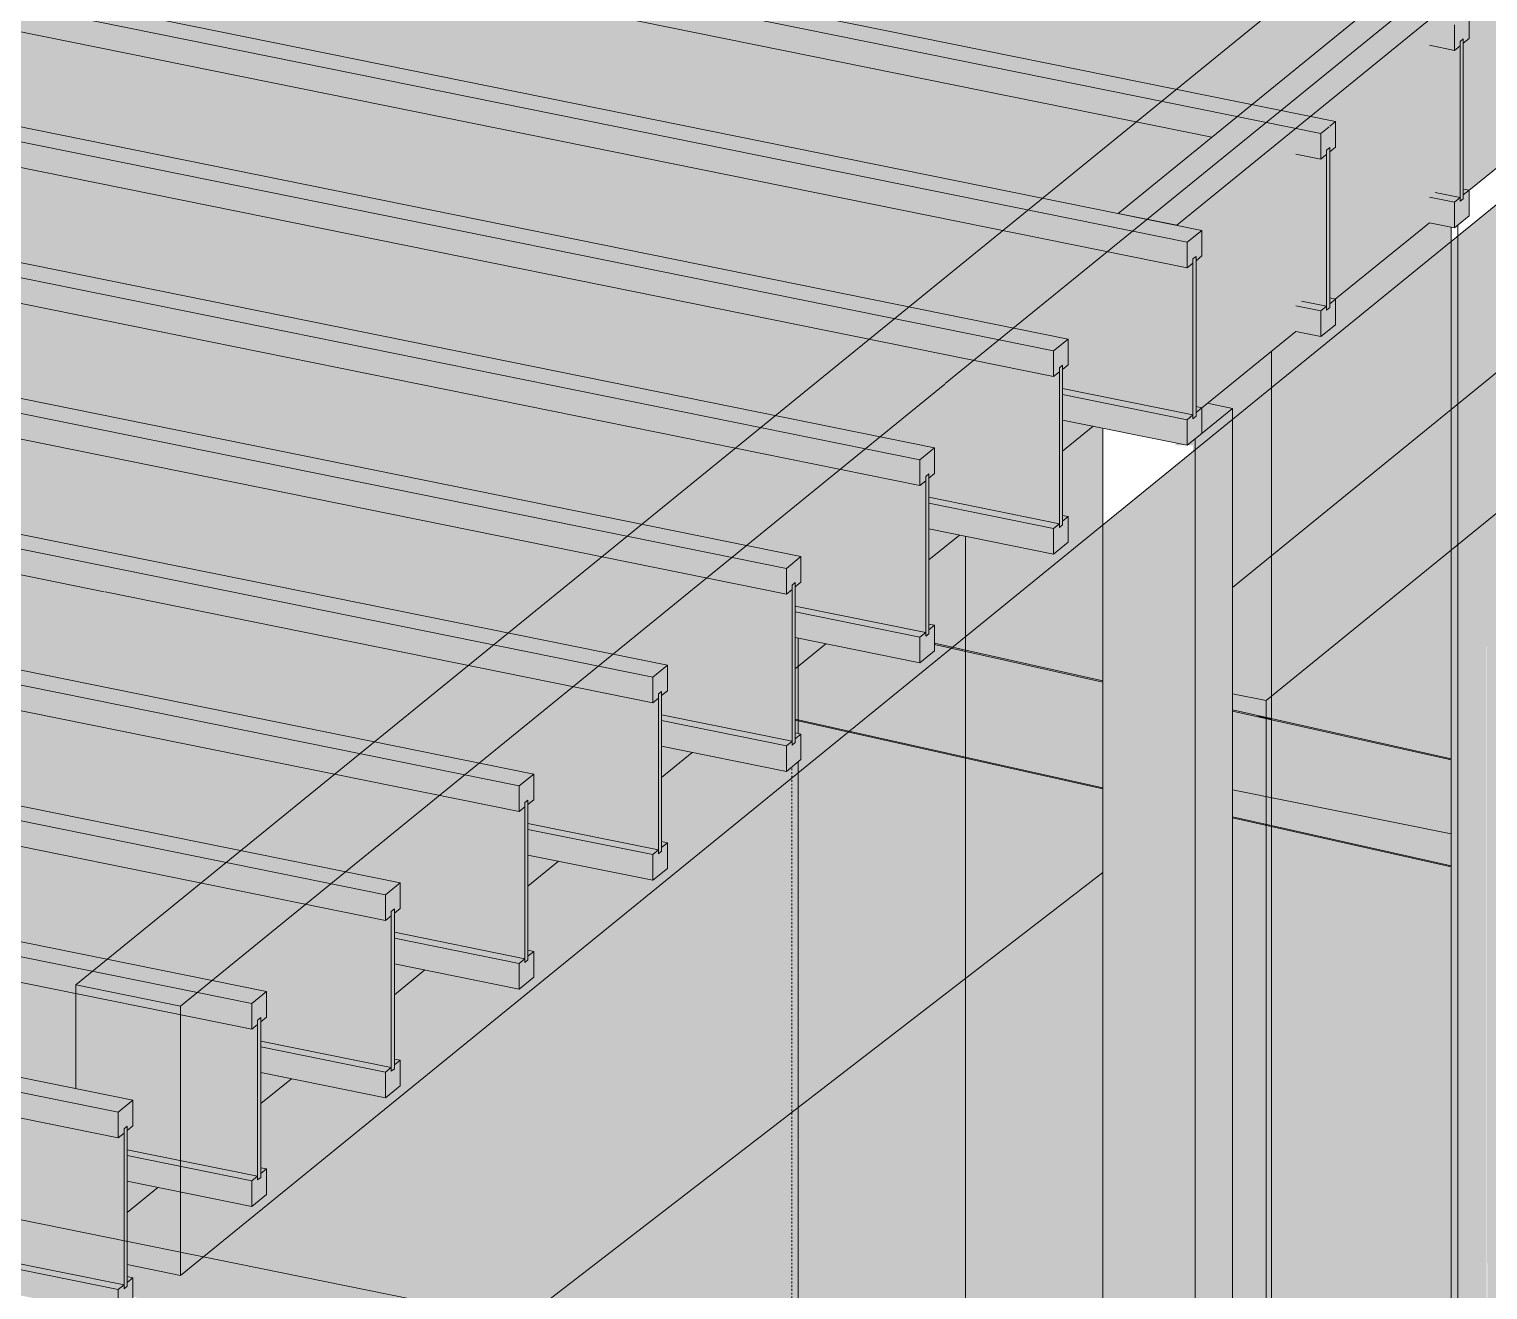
# Model space of a CAD drawing. Header units: inches. Extents: x -8719 to -3484, y -2874 to 4085.
# Drawn here: x -5199.7 to -5121.7, y -563.6 to -496.2 of the extents above; entities that cross this region are included whole.
import ezdxf

# ---------------------------------------------------------------- set-up
doc = ezdxf.new("R2010")
doc.units = ezdxf.units.IN
doc.header["$MEASUREMENT"] = 0
doc.linetypes.add('Dash 1_16_', pattern=[0.125, 0.0625, -0.0625])
for name, color, linetype, lineweight in [('A-DETL-1', 90, 'Dash 1_16_', 9), ('A-FLOR', 192, 'Continuous', 13), ('A-GENM', 5, 'Continuous', 9), ('G-ANNO-SYMB', 111, 'Continuous', 9), ('I-WALL', 2, 'Continuous', 13), ('S-BEAM', 12, 'Continuous', 9), ('S-COLS', 52, 'Continuous', 9), ('S-COLS-1', 22, 'Continuous', 9), ('S-FNDN', 32, 'Continuous', 13), ('S-FSTN', 2, 'Continuous', 9)]:
    doc.layers.add(name, color=color, linetype=linetype, lineweight=lineweight)
for name, color, linetype, lineweight, transparency in [('A-FLOR-1', 192, 'Continuous', 13, 0.4), ('A-WALL-PATT-1', 235, 'Continuous', 13, 0.4), ('I-WALL-1', 2, 'Continuous', 13, 0.4), ('S-FNDN-2', 25, 'Continuous', 13, 0.4)]:
    doc.layers.add(name, color=color, linetype=linetype, lineweight=lineweight, transparency=transparency)

# ---------------------------------------------------------------- blocks, each defined once
blk = doc.blocks.new('LVL-Laminated Veneer Lumber - _2_-1 3_4_ x 11 7_8_ LVL-2285549-STRUCTURAL - 3D - SOUTHEAST')
at = {"layer": 'S-BEAM'}
for p, q in [((9149.02, -488.024), (9126.843, -506.07)), ((9149.02, -488.024), (9152.153, -488.658)), ((9129.975, -506.704), (9152.153, -488.658)), ((9152.153, -488.658), (9152.153, -489.206)), ((9151.562, -499.992), (9145.59, -504.852)), ((9151.694, -499.884), (9151.588, -499.971)), ((9129.975, -506.704), (9126.843, -506.07)), ((9143.477, -506.571), (9138.448, -510.663)), ((9136.335, -512.382), (9131.307, -516.474))]:
    blk.add_line(p, q, dxfattribs=at)
blk = doc.blocks.new('Plywood Web Joist - 11 7_8_ TJI360 _ 16_ O_C_-V496-STRUCTURAL - 3D - SOUTHEAST')
at = {"layer": 'S-BEAM'}
for p, q in [((8980.6, -534.519), (9074.186, -553.464)), ((9073.405, -554.1), (8979.819, -535.155)), ((9073.405, -555.471), (8978.47, -536.253)), ((9074.186, -553.464), (9073.405, -554.1)), ((9074.186, -554.835), (9074.186, -553.464)), ((9073.405, -554.1), (9073.405, -555.471)), ((9073.712, -554.993), (9073.879, -554.856)), ((9073.879, -554.856), (9073.712, -554.993)), ((9073.712, -555.221), (9073.712, -554.993)), ((9073.712, -554.993), (9073.712, -563.534)), ((9073.879, -555.085), (9074.186, -554.835)), ((9073.879, -554.856), (9073.879, -555.085)), ((9073.879, -563.398), (9073.879, -554.856)), ((9073.405, -555.471), (9073.712, -555.221)), ((9073.712, -563.332), (9066.738, -561.92)), ((9066.738, -562.232), (9073.405, -563.582)), ((9073.712, -563.332), (9073.405, -563.582)), ((9073.405, -563.582), (9073.405, -564.953)), ((9073.712, -563.534), (9073.712, -563.332)), ((9073.879, -563.398), (9073.712, -563.534)), ((9073.712, -563.534), (9073.879, -563.398)), ((9074.186, -562.946), (9073.879, -562.884)), ((9074.186, -562.946), (9073.879, -563.196)), ((9073.879, -563.196), (9073.879, -563.398)), ((9074.186, -564.317), (9074.186, -562.946))]:
    blk.add_line(p, q, dxfattribs=at)
blk = doc.blocks.new('Plywood Web Joist - 11 7_8_ TJI360 _ 16_ O_C_-V497-STRUCTURAL - 3D - SOUTHEAST')
at = {"layer": 'S-BEAM'}
for p, q in [((8989.242, -529.012), (9081.327, -547.653)), ((9080.546, -548.289), (8988.572, -529.67)), ((9080.546, -549.66), (8985.611, -530.442)), ((9081.327, -547.653), (9080.546, -548.289)), ((9081.327, -549.024), (9081.327, -547.653)), ((9080.546, -548.289), (9080.546, -549.66)), ((9080.546, -549.66), (9080.853, -549.41)), ((9080.853, -549.182), (9081.02, -549.045)), ((9081.02, -549.045), (9080.853, -549.182)), ((9080.853, -549.41), (9080.853, -549.182)), ((9080.853, -549.182), (9080.853, -557.723)), ((9081.02, -549.274), (9081.327, -549.024)), ((9081.02, -549.045), (9081.02, -549.274)), ((9081.02, -557.587), (9081.02, -549.045)), ((9080.853, -557.521), (9073.879, -556.109)), ((9073.879, -556.421), (9080.546, -557.771)), ((9081.327, -557.135), (9081.02, -557.385)), ((9081.02, -557.385), (9081.02, -557.587)), ((9081.327, -557.135), (9081.043, -557.078)), ((9081.327, -558.506), (9081.327, -557.135)), ((9080.546, -559.142), (9073.879, -557.792)), ((9080.853, -557.521), (9080.546, -557.771)), ((9080.546, -557.771), (9080.546, -559.142)), ((9080.853, -557.723), (9080.853, -557.521)), ((9081.02, -557.587), (9080.853, -557.723)), ((9080.853, -557.723), (9081.02, -557.587)), ((9080.546, -559.142), (9081.327, -558.506))]:
    blk.add_line(p, q, dxfattribs=at)
blk = doc.blocks.new('Plywood Web Joist - 11 7_8_ TJI360 _ 16_ O_C_-V498-STRUCTURAL - 3D - SOUTHEAST')
at = {"layer": 'S-BEAM'}
for p, q in [((8994.883, -522.897), (9088.469, -541.842)), ((9087.688, -542.478), (8994.102, -523.533)), ((9087.688, -543.849), (8992.753, -524.631)), ((9088.469, -541.842), (9087.688, -542.478)), ((9087.688, -542.478), (9087.688, -543.849)), ((9088.469, -543.213), (9088.469, -541.842)), ((9087.994, -543.371), (9088.162, -543.234)), ((9088.162, -543.234), (9087.994, -543.371)), ((9087.994, -543.599), (9087.994, -543.371)), ((9087.994, -543.371), (9087.994, -551.912)), ((9088.162, -543.463), (9088.469, -543.213)), ((9088.162, -543.234), (9088.162, -543.463)), ((9088.162, -551.776), (9088.162, -543.234)), ((9087.688, -543.849), (9087.994, -543.599)), ((9087.994, -551.71), (9081.02, -550.298)), ((9081.02, -550.61), (9087.688, -551.96)), ((9087.994, -551.71), (9087.688, -551.96)), ((9087.994, -551.912), (9087.994, -551.71)), ((9088.162, -551.776), (9087.994, -551.912)), ((9087.994, -551.912), (9088.162, -551.776)), ((9088.469, -551.324), (9088.162, -551.262)), ((9088.469, -551.324), (9088.162, -551.574)), ((9088.162, -551.574), (9088.162, -551.776)), ((9088.469, -552.695), (9088.469, -551.324)), ((9087.688, -553.331), (9081.02, -551.981)), ((9087.688, -551.96), (9087.688, -553.331)), ((9087.688, -553.331), (9088.469, -552.695))]:
    blk.add_line(p, q, dxfattribs=at)
blk = doc.blocks.new('Plywood Web Joist - 11 7_8_ TJI360 _ 16_ O_C_-V499-STRUCTURAL - 3D - SOUTHEAST')
at = {"layer": 'S-BEAM'}
for p, q in [((9002.024, -517.086), (9095.61, -536.031)), ((9094.829, -536.667), (9001.243, -517.722)), ((9094.829, -538.038), (8999.894, -518.82)), ((9095.61, -536.031), (9094.829, -536.667)), ((9095.61, -537.402), (9095.61, -536.031)), ((9094.829, -536.667), (9094.829, -538.038)), ((9094.829, -538.038), (9095.136, -537.788)), ((9095.136, -537.56), (9095.303, -537.423)), ((9095.303, -537.423), (9095.136, -537.56)), ((9095.136, -537.788), (9095.136, -537.56)), ((9095.136, -537.56), (9095.136, -546.101)), ((9095.303, -537.652), (9095.61, -537.402)), ((9095.303, -537.423), (9095.303, -537.652)), ((9095.303, -545.965), (9095.303, -537.423)), ((9095.136, -545.899), (9088.162, -544.487)), ((9088.162, -544.799), (9094.829, -546.149)), ((9095.61, -545.513), (9095.303, -545.451)), ((9095.61, -545.513), (9095.303, -545.763)), ((9095.61, -546.884), (9095.61, -545.513)), ((9094.829, -547.52), (9088.162, -546.17)), ((9095.136, -545.899), (9094.829, -546.149)), ((9094.829, -546.149), (9094.829, -547.52)), ((9095.136, -546.101), (9095.136, -545.899)), ((9095.303, -545.965), (9095.136, -546.101)), ((9095.136, -546.101), (9095.303, -545.965)), ((9095.303, -545.763), (9095.303, -545.965)), ((9094.829, -547.52), (9095.61, -546.884))]:
    blk.add_line(p, q, dxfattribs=at)
blk = doc.blocks.new('Plywood Web Joist - 11 7_8_ TJI360 _ 16_ O_C_-V500-STRUCTURAL - 3D - SOUTHEAST')
at = {"layer": 'S-BEAM'}
for p, q in [((9053.162, -520.182), (9102.752, -530.22)), ((9101.97, -530.856), (9052.381, -520.817)), ((9072.648, -526.291), (9051.032, -521.915)), ((9101.97, -532.227), (9072.698, -526.301)), ((9102.752, -530.22), (9101.97, -530.856)), ((9101.97, -530.856), (9101.97, -532.227)), ((9102.752, -531.591), (9102.752, -530.22)), ((9102.277, -531.748), (9102.445, -531.612)), ((9102.445, -531.612), (9102.277, -531.748)), ((9102.445, -531.841), (9102.752, -531.591)), ((9102.445, -531.612), (9102.445, -531.841)), ((9102.445, -540.154), (9102.445, -531.612)), ((9101.97, -532.227), (9102.277, -531.977)), ((9102.277, -531.977), (9102.277, -531.748)), ((9102.277, -531.748), (9102.277, -540.29)), ((9102.277, -540.088), (9095.303, -538.676)), ((9095.303, -538.988), (9101.97, -540.338)), ((9102.277, -540.088), (9101.97, -540.338)), ((9102.277, -540.29), (9102.277, -540.088)), ((9102.445, -540.154), (9102.277, -540.29)), ((9102.277, -540.29), (9102.445, -540.154)), ((9102.752, -539.702), (9102.445, -539.64)), ((9102.752, -539.702), (9102.445, -539.952)), ((9102.445, -539.952), (9102.445, -540.154)), ((9102.752, -541.073), (9102.752, -539.702)), ((9101.97, -541.709), (9095.303, -540.359)), ((9101.97, -540.338), (9101.97, -541.709)), ((9101.97, -541.709), (9102.752, -541.073))]:
    blk.add_line(p, q, dxfattribs=at)
blk = doc.blocks.new('Plywood Web Joist - 11 7_8_ TJI360 _ 16_ O_C_-V501-STRUCTURAL - 3D - SOUTHEAST')
at = {"layer": 'S-BEAM'}
for p, q in [((9060.303, -514.37), (9109.893, -524.409)), ((9109.112, -525.045), (9059.522, -515.006)), ((9109.112, -526.416), (9058.173, -516.104)), ((9109.893, -524.409), (9109.112, -525.045)), ((9109.893, -525.78), (9109.893, -524.409)), ((9109.112, -525.045), (9109.112, -526.416)), ((9109.112, -526.416), (9109.419, -526.166)), ((9109.419, -525.937), (9109.586, -525.801)), ((9109.586, -525.801), (9109.419, -525.937)), ((9109.419, -526.166), (9109.419, -525.937)), ((9109.419, -525.937), (9109.419, -534.479)), ((9109.586, -526.03), (9109.893, -525.78)), ((9109.586, -525.801), (9109.586, -526.03)), ((9109.586, -534.343), (9109.586, -525.801)), ((9109.419, -534.277), (9102.445, -532.865)), ((9102.445, -533.177), (9109.112, -534.527)), ((9109.893, -533.891), (9109.586, -533.829)), ((9109.893, -533.891), (9109.586, -534.141)), ((9109.893, -535.262), (9109.893, -533.891)), ((9109.112, -535.898), (9102.445, -534.548)), ((9109.419, -534.277), (9109.112, -534.527)), ((9109.112, -534.527), (9109.112, -535.898)), ((9109.419, -534.479), (9109.419, -534.277)), ((9109.586, -534.343), (9109.419, -534.479)), ((9109.419, -534.479), (9109.586, -534.343)), ((9109.586, -534.141), (9109.586, -534.343)), ((9109.112, -535.898), (9109.893, -535.262))]:
    blk.add_line(p, q, dxfattribs=at)
blk = doc.blocks.new('Plywood Web Joist - 11 7_8_ TJI360 _ 16_ O_C_-V502-STRUCTURAL - 3D - SOUTHEAST')
at = {"layer": 'S-BEAM'}
for p, q in [((9067.445, -508.559), (9117.034, -518.598)), ((9116.253, -519.234), (9066.664, -509.195)), ((9116.253, -520.605), (9065.315, -510.293)), ((9117.034, -518.598), (9116.253, -519.234)), ((9117.034, -519.969), (9117.034, -518.598)), ((9116.253, -519.234), (9116.253, -520.605)), ((9116.56, -520.126), (9116.728, -519.99)), ((9116.728, -519.99), (9116.56, -520.126)), ((9116.728, -520.219), (9117.034, -519.969)), ((9116.728, -519.99), (9116.728, -520.219)), ((9116.728, -528.532), (9116.728, -519.99)), ((9116.253, -520.605), (9116.56, -520.355)), ((9116.56, -520.355), (9116.56, -520.126)), ((9116.56, -520.126), (9116.56, -528.668)), ((9116.56, -528.466), (9109.586, -527.054)), ((9109.586, -527.366), (9116.253, -528.716)), ((9116.56, -528.466), (9116.253, -528.716)), ((9116.56, -528.668), (9116.56, -528.466)), ((9116.728, -528.532), (9116.56, -528.668)), ((9116.56, -528.668), (9116.728, -528.532)), ((9117.034, -528.08), (9116.728, -528.018)), ((9117.034, -528.08), (9116.728, -528.33)), ((9116.728, -528.33), (9116.728, -528.532)), ((9117.034, -529.451), (9117.034, -528.08)), ((9116.253, -530.087), (9109.586, -528.737)), ((9116.253, -528.716), (9116.253, -530.087)), ((9116.253, -530.087), (9117.034, -529.451))]:
    blk.add_line(p, q, dxfattribs=at)
blk = doc.blocks.new('Plywood Web Joist - 11 7_8_ TJI360 _ 16_ O_C_-V503-STRUCTURAL - 3D - SOUTHEAST')
at = {"layer": 'S-BEAM'}
for p, q in [((9067.746, -501.364), (9124.176, -512.787)), ((9123.395, -513.423), (9067.746, -502.157)), ((9123.395, -514.794), (9067.746, -503.528)), ((9124.176, -512.787), (9123.395, -513.423)), ((9124.176, -514.158), (9124.176, -512.787)), ((9123.395, -513.423), (9123.395, -514.794)), ((9123.702, -514.315), (9123.869, -514.179)), ((9123.869, -514.179), (9123.702, -514.315)), ((9123.702, -514.544), (9123.702, -514.315)), ((9123.702, -514.315), (9123.702, -522.857)), ((9123.869, -514.408), (9124.176, -514.158)), ((9123.869, -514.179), (9123.869, -514.408)), ((9123.869, -522.721), (9123.869, -514.179)), ((9123.395, -514.794), (9123.702, -514.544)), ((9123.702, -522.655), (9116.728, -521.243)), ((9116.728, -521.555), (9123.395, -522.905)), ((9124.176, -522.269), (9123.869, -522.207)), ((9124.176, -522.269), (9123.869, -522.519)), ((9124.176, -523.64), (9124.176, -522.269)), ((9123.395, -524.276), (9116.728, -522.926)), ((9123.702, -522.655), (9123.395, -522.905)), ((9123.395, -522.905), (9123.395, -524.276)), ((9123.702, -522.857), (9123.702, -522.655)), ((9123.869, -522.721), (9123.702, -522.857)), ((9123.702, -522.857), (9123.869, -522.721)), ((9123.869, -522.519), (9123.869, -522.721)), ((9123.395, -524.276), (9124.176, -523.64))]:
    blk.add_line(p, q, dxfattribs=at)
blk = doc.blocks.new('Plywood Web Joist - 11 7_8_ TJI360 _ 16_ O_C_-V504-STRUCTURAL - 3D - SOUTHEAST')
at = {"layer": 'S-BEAM'}
for p, q in [((9067.746, -494.107), (9131.317, -506.976)), ((9130.536, -507.612), (9067.746, -494.901)), ((9130.536, -508.983), (9067.746, -496.272)), ((9131.317, -506.976), (9130.536, -507.612)), ((9131.317, -508.347), (9131.317, -506.976)), ((9130.536, -507.612), (9130.536, -508.983)), ((9130.536, -508.983), (9130.843, -508.733)), ((9130.843, -508.504), (9131.01, -508.368)), ((9131.01, -508.368), (9130.843, -508.504)), ((9130.843, -508.733), (9130.843, -508.504)), ((9130.843, -508.504), (9130.843, -517.046)), ((9131.01, -508.597), (9131.317, -508.347)), ((9131.01, -508.368), (9131.01, -508.597)), ((9131.01, -516.91), (9131.01, -508.368)), ((9130.843, -516.844), (9123.869, -515.432)), ((9123.869, -515.744), (9130.536, -517.094)), ((9130.843, -516.844), (9130.536, -517.094)), ((9130.843, -517.046), (9130.843, -516.844)), ((9131.317, -516.458), (9131.01, -516.396)), ((9131.317, -516.458), (9131.01, -516.708)), ((9131.01, -516.708), (9131.01, -516.91)), ((9131.317, -517.829), (9131.317, -516.458)), ((9130.536, -518.465), (9123.869, -517.115)), ((9130.536, -517.094), (9130.536, -518.465)), ((9131.01, -516.91), (9130.843, -517.046)), ((9130.843, -517.046), (9131.01, -516.91)), ((9130.536, -518.465), (9131.317, -517.829))]:
    blk.add_line(p, q, dxfattribs=at)
blk = doc.blocks.new('Plywood Web Joist - 11 7_8_ TJI360 _ 16_ O_C_-V505-STRUCTURAL - 3D - SOUTHEAST')
at = {"layer": 'S-BEAM'}
for p, q in [((9067.746, -486.85), (9138.459, -501.165)), ((9137.678, -501.801), (9067.746, -487.644)), ((9131.854, -501.993), (9067.746, -489.015)), ((9138.459, -501.165), (9138.152, -501.415)), ((9138.459, -502.536), (9138.459, -501.165)), ((9138.115, -501.445), (9137.678, -501.801)), ((9137.678, -501.801), (9137.678, -503.171)), ((9137.985, -502.693), (9138.152, -502.557)), ((9138.152, -502.557), (9137.985, -502.693)), ((9137.985, -502.922), (9137.985, -502.693)), ((9137.985, -502.693), (9137.985, -511.235)), ((9138.152, -502.786), (9138.459, -502.536)), ((9138.152, -502.557), (9138.152, -502.786)), ((9138.152, -511.099), (9138.152, -502.557)), ((9137.678, -503.171), (9136.335, -502.9)), ((9137.678, -503.171), (9137.95, -502.95)), ((9138.459, -510.647), (9138.152, -510.585)), ((9136.335, -511.011), (9137.678, -511.283)), ((9137.985, -511.033), (9136.642, -510.761)), ((9137.985, -511.033), (9137.678, -511.283)), ((9137.678, -511.283), (9137.678, -512.654)), ((9137.985, -511.235), (9137.985, -511.033)), ((9138.152, -511.099), (9137.985, -511.235)), ((9137.985, -511.235), (9138.152, -511.099)), ((9138.459, -510.647), (9138.152, -510.897)), ((9138.152, -510.897), (9138.152, -511.099)), ((9138.459, -512.018), (9138.459, -510.647)), ((9137.678, -512.654), (9138.459, -512.018)), ((9137.678, -512.654), (9136.335, -512.382))]:
    blk.add_line(p, q, dxfattribs=at)
blk = doc.blocks.new('Plywood Web Joist - 11 7_8_ TJI360 _ 16_ O_C_-V506-STRUCTURAL - 3D - SOUTHEAST')
at = {"layer": 'S-BEAM'}
for p, q in [((9145.6, -496.725), (9145.6, -495.354)), ((9144.819, -495.99), (9144.819, -497.36)), ((9144.819, -497.36), (9143.477, -497.089)), ((9144.819, -497.36), (9145.126, -497.111)), ((9145.126, -496.882), (9145.293, -496.746)), ((9145.293, -496.746), (9145.126, -496.882)), ((9145.126, -497.111), (9145.126, -496.882)), ((9145.126, -496.882), (9145.126, -505.424)), ((9145.293, -496.975), (9145.6, -496.725)), ((9145.293, -496.746), (9145.293, -496.975)), ((9145.293, -505.288), (9145.293, -496.746)), ((9145.126, -505.222), (9143.784, -504.95)), ((9145.6, -504.836), (9145.293, -504.774)), ((9145.6, -504.836), (9145.293, -505.086)), ((9145.293, -505.086), (9145.293, -505.288)), ((9145.6, -506.207), (9145.6, -504.836)), ((9143.477, -505.2), (9144.819, -505.472)), ((9145.126, -505.222), (9144.819, -505.472)), ((9144.819, -505.472), (9144.819, -506.843)), ((9145.126, -505.424), (9145.126, -505.222)), ((9145.293, -505.288), (9145.126, -505.424)), ((9145.126, -505.424), (9145.293, -505.288)), ((9144.819, -506.843), (9143.477, -506.571)), ((9144.819, -506.843), (9145.6, -506.207))]:
    blk.add_line(p, q, dxfattribs=at)
blk = doc.blocks.new('051200 - Structural Steel Framing - Moment Frame - Bolted - 1-2326737-STRUCTURAL - 3D - SOUTHEAST')
at = {"layer": 'A-GENM'}
for p, q in [((9144.279, -489.291), (9144.307, -489.234)), ((9144.279, -489.786), (9144.279, -489.291)), ((9145.726, -489.584), (9145.348, -489.508)), ((9145.816, -489.405), (9145.726, -489.584)), ((9145.726, -489.584), (9145.726, -490.079)), ((9145.273, -489.846), (9146.481, -490.091)), ((9145.348, -490.003), (9145.726, -490.079)), ((9145.935, -490.156), (9145.557, -490.08)), ((9145.726, -490.079), (9145.935, -490.156)), ((9145.935, -490.156), (9146.023, -489.981)), ((9146.795, -489.694), (9146.79, -489.624)), ((9144.279, -491.576), (9144.307, -491.519)), ((9144.279, -491.883), (9144.279, -491.576))]:
    blk.add_line(p, q, dxfattribs=at)
for points in [[(9146.585, -489.617, 0), (9146.556, -489.686, 0), (9146.534, -489.763, 0), (9146.52, -489.843, 0), (9146.516, -489.921, 0)], [(9146.516, -489.921, 0), (9146.52, -489.991, 0), (9146.534, -490.048, 0)], [(9146.776, -489.851, 0), (9146.79, -489.772, 0), (9146.795, -489.694, 0)]]:
    blk.add_polyline3d(points, dxfattribs=at)
at = {"layer": 'S-FSTN'}
for p, q in [((9144.307, -488.757), (9146.659, -486.843)), ((9146.995, -486.911), (9144.643, -488.824)), ((9146.995, -486.911), (9144.643, -488.824)), ((9146.995, -486.911), (9146.659, -486.843)), ((9154.406, -488.411), (9146.995, -486.911)), ((9144.307, -491.859), (9144.307, -488.757)), ((9144.307, -488.757), (9144.643, -488.824)), ((9152.054, -490.325), (9154.406, -488.411)), ((9154.406, -488.753), (9152.054, -490.667)), ((9154.406, -488.753), (9154.406, -488.411)), ((9144.643, -488.824), (9147.361, -489.375)), ((9144.643, -489.167), (9144.643, -488.824)), ((9144.643, -488.824), (9144.643, -491.586)), ((9145.001, -489.24), (9144.643, -489.167)), ((9147.024, -489.649), (9145.001, -489.24)), ((9151.032, -490.118), (9152.054, -490.325)), ((9152.054, -490.667), (9152.054, -490.325)), ((9145, -491.09), (9145.202, -491.131)), ((9152.052, -490.667), (9151.032, -490.461)), ((9151.032, -492.312), (9151.697, -492.446)), ((9151.697, -492.789), (9151.032, -492.654)), ((9151.697, -492.789), (9151.697, -492.446)), ((9150.179, -501.118), (9151.697, -501.425)), ((9151.697, -501.768), (9149.841, -501.392)), ((9151.697, -501.768), (9151.697, -501.425))]:
    blk.add_line(p, q, dxfattribs=at)

msp = doc.modelspace()

# ---------------------------------------------------------------- hatches: boundary and pattern name
at = {"layer": 'A-FLOR-1'}
h = msp.add_hatch(color=256, dxfattribs=at)
h.paths.add_polyline_path([(-5142.268, -531.056), (-5142.268, -522.7), (-5149.608, -528.716), (-5149.608, -529.414), (-5143.01, -530.89)], flags=0)
h.paths.add_polyline_path([(-5144.432, -518.778), (-5142.795, -517.446), (-5144.432, -517.115), (-5144.432, -518.683)], flags=0)
for points in [[(-5149.608, -528.673), (-5142.268, -522.7), (-5142.268, -517.553), (-5142.795, -517.446), (-5144.432, -518.778), (-5144.432, -522.207), (-5144.125, -522.269), (-5144.125, -523.64), (-5144.906, -524.276), (-5149.608, -523.324), (-5149.608, -526.731)], [(-5142.268, -531.114), (-5142.268, -531.056), (-5149.608, -529.414), (-5149.608, -529.472), (-5143.01, -530.948)], [(-5142.268, -536.77), (-5142.268, -531.114), (-5149.608, -529.472), (-5149.608, -535.127), (-5142.691, -536.675)], [(-5149.608, -546.944), (-5142.268, -541.285), (-5142.268, -536.77), (-5149.608, -535.127), (-5149.608, -540.332)], [(-5142.268, -575.566), (-5142.268, -541.285), (-5149.608, -546.944), (-5149.608, -573.924), (-5143.01, -575.4)]]:
    msp.add_hatch(color=256, dxfattribs=at).paths.add_polyline_path(points, flags=0)
at = {"layer": 'A-WALL-PATT-1'}
h = msp.add_hatch(color=256, dxfattribs=at)
h.paths.add_polyline_path([(-5190.872, -578.761), (-5183, -572.691), (-5183.153, -572.133), (-5201.563, -568.014), (-5201.551, -568.698), (-5201.257, -568.757), (-5201.257, -569.454), (-5199.022, -575.183)], flags=0)
h.paths.add_polyline_path([(-5184.812, -566.049), (-5186.76, -558.904), (-5191.577, -562.823), (-5194.422, -562.247), (-5194.422, -562.884), (-5194.115, -562.946), (-5194.115, -563.967), (-5192.551, -564.317)], flags=0)
h.paths.add_polyline_path([(-5194.422, -559.455), (-5192.786, -558.123), (-5194.422, -557.792), (-5194.422, -559.142)], flags=0)
h.paths.add_polyline_path([(-5162.966, -557.243), (-5149.608, -546.944), (-5149.608, -535.127), (-5155.83, -533.736), (-5166.092, -542.086), (-5163.016, -556.999)], flags=0)
h.paths.add_polyline_path([(-5165.856, -536.211), (-5164.22, -534.879), (-5165.856, -534.548), (-5165.856, -535.898)], flags=0)
h.paths.add_polyline_path([(-5133.261, -531.87), (-5123.658, -524.056), (-5123.658, -507.557), (-5133.261, -515.371), (-5133.261, -529.488)], flags=0)
h.paths.add_polyline_path([(-5149.608, -529.414), (-5149.661, -528.716), (-5150.323, -529.254)], flags=0)
h.paths.add_polyline_path([(-5151.573, -524.589), (-5149.937, -523.257), (-5151.573, -522.926), (-5151.573, -524.276)], flags=0)
h.paths.add_polyline_path([(-5123.693, -488.512), (-5121.678, -486.825), (-5121.678, -483.86), (-5126.658, -487.912), (-5123.75, -488.501)], flags=0)
h = msp.add_hatch(color=256, dxfattribs=at)
h.paths.add_polyline_path([(-5191.577, -562.823), (-5186.76, -558.904), (-5186.974, -558.12), (-5186.974, -558.506), (-5187.755, -559.142), (-5192.786, -558.123), (-5194.422, -559.455), (-5194.422, -562.247), (-5193.488, -562.436)], flags=0)
h.paths.add_polyline_path([(-5166.092, -542.086), (-5155.83, -533.736), (-5158.715, -533.09), (-5158.715, -533.829), (-5158.408, -533.891), (-5158.408, -535.262), (-5159.189, -535.898), (-5164.22, -534.879), (-5165.856, -536.211), (-5165.856, -539.64), (-5165.549, -539.702), (-5165.549, -541.073), (-5166.193, -541.597), (-5166.17, -541.709)], flags=0)
h.paths.add_polyline_path([(-5150.323, -529.254), (-5149.608, -528.668), (-5149.608, -523.324), (-5149.937, -523.257), (-5151.573, -524.589), (-5151.573, -528.018), (-5151.266, -528.08), (-5151.266, -529.043)], flags=0)
h.paths.add_polyline_path([(-5133.261, -515.371), (-5123.658, -507.557), (-5123.658, -506.807), (-5124.824, -506.571), (-5129.842, -510.654), (-5129.842, -512.018), (-5130.623, -512.654), (-5131.966, -512.382), (-5133.261, -513.436), (-5133.261, -515.189)], flags=0)
for points in [[(-5123.658, -535.22), (-5123.658, -524.056), (-5133.261, -531.87), (-5133.261, -533.071), (-5124.119, -535.116)], [(-5155.83, -533.736), (-5150.379, -529.3), (-5151.266, -529.101), (-5151.266, -529.451), (-5152.048, -530.087), (-5157.078, -529.068), (-5158.715, -530.4), (-5158.715, -533.09), (-5157.702, -533.317)], [(-5149.608, -529.472), (-5149.608, -529.414), (-5151.266, -529.043), (-5151.266, -529.101), (-5150.379, -529.3)], [(-5123.658, -535.277), (-5123.658, -535.22), (-5133.261, -533.071), (-5133.261, -533.129), (-5124.119, -535.174)], [(-5123.658, -539.232), (-5123.658, -535.277), (-5133.261, -533.129), (-5133.261, -537.288), (-5124.119, -539.139)], [(-5186.76, -558.904), (-5166.092, -542.086), (-5166.193, -541.597), (-5166.33, -541.709), (-5171.361, -540.69), (-5172.998, -542.022), (-5172.998, -545.451), (-5172.691, -545.513), (-5172.691, -546.884), (-5173.472, -547.52), (-5178.503, -546.501), (-5180.139, -547.833), (-5180.139, -551.262), (-5179.832, -551.324), (-5179.832, -552.695), (-5180.613, -553.331), (-5185.644, -552.312), (-5187.281, -553.644), (-5187.258, -557.078), (-5186.974, -557.135), (-5186.974, -558.12), (-5186.846, -558.588)]]:
    msp.add_hatch(color=256, dxfattribs=at).paths.add_polyline_path(points, flags=0)
h = msp.add_hatch(color=256, dxfattribs=at)
h.paths.add_polyline_path([(-5149.608, -535.127), (-5149.608, -529.472), (-5150.379, -529.3), (-5155.83, -533.736), (-5151.266, -534.757)], flags=0)
h.paths.add_polyline_path([(-5158.715, -530.4), (-5157.078, -529.068), (-5158.715, -528.737), (-5158.715, -530.087)], flags=0)
h = msp.add_hatch(color=256, dxfattribs=at)
h.paths.add_polyline_path([(-5133.261, -580.029), (-5130.962, -578.256), (-5133.261, -577.742)], flags=0)
h.paths.add_polyline_path([(-5123.658, -540.933), (-5123.658, -539.232), (-5133.261, -537.288), (-5133.216, -538.795), (-5124.119, -540.83)], flags=0)
h = msp.add_hatch(color=256, dxfattribs=at)
h.paths.add_polyline_path([(-5170.459, -608.71), (-5167.209, -606.204), (-5167.209, -588.289), (-5176.902, -596.177), (-5176.902, -607.405), (-5171.958, -608.406)], flags=0)
h.paths.add_polyline_path([(-5187.272, -605.306), (-5196.065, -582.764), (-5217.392, -599.209), (-5192.026, -604.344)], flags=0)
h.paths.add_polyline_path([(-5130.801, -578.132), (-5123.658, -572.624), (-5123.658, -540.933), (-5133.261, -538.785), (-5133.261, -577.581), (-5132.259, -577.805)], flags=0)
h = msp.add_hatch(color=256, dxfattribs=at)
h.paths.add_polyline_path([(-5196.065, -582.764), (-5190.872, -578.761), (-5199.022, -575.183)], flags=0)
h.paths.add_polyline_path([(-5183, -572.691), (-5182.474, -572.285), (-5183.153, -572.133)], flags=0)
h.paths.add_polyline_path([(-5176.73, -567.857), (-5162.966, -557.243), (-5166.092, -542.086), (-5186.76, -558.904), (-5184.812, -566.049), (-5177.01, -567.794)], flags=0)
h.paths.add_polyline_path([(-5187.281, -553.644), (-5185.644, -552.312), (-5187.281, -551.981), (-5187.281, -553.331)], flags=0)
h.paths.add_polyline_path([(-5180.139, -547.833), (-5178.503, -546.501), (-5180.139, -546.17), (-5180.139, -547.52)], flags=0)
h.paths.add_polyline_path([(-5172.998, -542.022), (-5171.361, -540.69), (-5172.998, -540.359), (-5172.998, -541.709)], flags=0)
h = msp.add_hatch(color=256, dxfattribs=at)
h.paths.add_polyline_path([(-5180.05, -583.512), (-5183, -572.691), (-5190.872, -578.761), (-5184.869, -581.397)], flags=0)
h.paths.add_polyline_path([(-5158.376, -579.495), (-5157.523, -577.867), (-5158.769, -577.588), (-5158.432, -579.224)], flags=0)
h.paths.add_polyline_path([(-5154.843, -572.753), (-5149.608, -562.76), (-5149.608, -546.944), (-5162.966, -557.243), (-5160.005, -571.598), (-5158.376, -571.963)], flags=0)
h = msp.add_hatch(color=256, dxfattribs=at)
h.paths.add_polyline_path([(-5178.353, -607.112), (-5178.353, -594.387), (-5167.209, -585.319), (-5167.209, -582.151), (-5164.092, -582.783), (-5159.718, -579.224), (-5158.376, -579.495), (-5158.769, -577.588), (-5182.474, -572.285), (-5183, -572.691), (-5180.05, -583.512), (-5190.872, -578.761), (-5196.065, -582.764), (-5187.272, -605.306)], flags=0)
h.paths.add_polyline_path([(-5158.376, -599.393), (-5153.968, -595.995), (-5158.376, -595.103), (-5158.376, -596.878)], flags=0)
h.paths.add_polyline_path([(-5158.376, -594.918), (-5149.608, -587.784), (-5149.608, -579.637), (-5157.523, -577.867), (-5158.376, -579.495), (-5158.376, -594.607)], flags=0)
h.paths.add_polyline_path([(-5149.608, -573.924), (-5149.641, -562.823), (-5154.843, -572.753), (-5152.431, -573.293)], flags=0)
h.paths.add_polyline_path([(-5160.005, -571.598), (-5162.966, -557.243), (-5176.73, -567.857), (-5169.544, -569.464)], flags=0)
at = {"layer": 'I-WALL-1'}
h = msp.add_hatch(color=256, dxfattribs=at)
h.paths.add_polyline_path([(-5423.334, -750.834), (-5422.526, -750.176), (-5420.736, -750.539), (-5413.863, -744.946), (-5413.863, -743.127), (-5386.543, -720.897), (-5386.543, -710.044), (-5423.334, -702.597), (-5423.334, -708.894), (-5418.699, -705.122), (-5417.133, -705.439), (-5417.133, -706.81), (-5417.748, -707.311), (-5417.748, -714.797), (-5417.133, -714.921), (-5417.133, -716.292), (-5415.061, -716.712), (-5404.381, -708.021), (-5402.815, -708.338), (-5402.815, -709.709), (-5403.43, -710.209), (-5403.43, -717.695), (-5402.815, -717.82), (-5402.815, -719.191), (-5400.744, -719.61), (-5390.063, -710.919), (-5389.672, -710.998), (-5423.334, -738.39), (-5423.334, -750.013)], flags=0)
h.paths.add_polyline_path([(-5423.334, -737.992), (-5422.921, -737.656), (-5423.334, -737.572)], flags=0)
h.paths.add_polyline_path([(-5136.984, -516.465), (-5131.966, -512.382), (-5131.966, -511.011), (-5131.659, -510.761), (-5131.659, -502.962), (-5131.966, -502.9), (-5131.966, -501.529), (-5135.098, -500.895), (-5141.458, -506.07), (-5136.984, -506.976), (-5137.01, -508.368), (-5137.29, -508.597), (-5137.29, -516.396), (-5136.984, -516.458)], flags=0)
h.paths.add_polyline_path([(-5129.842, -510.654), (-5124.824, -506.571), (-5124.824, -505.2), (-5124.517, -504.95), (-5124.517, -497.151), (-5124.824, -497.089), (-5124.824, -495.718), (-5127.956, -495.084), (-5134.316, -500.259), (-5129.842, -501.165), (-5129.868, -502.557), (-5130.149, -502.786), (-5130.149, -510.585), (-5129.842, -510.647)], flags=0)
h.paths.add_polyline_path([(-5122.701, -504.843), (-5116.607, -499.884), (-5116.607, -492.788), (-5117.269, -492.654), (-5117.269, -492.312), (-5116.607, -491.773), (-5116.607, -490.595), (-5117.269, -490.461), (-5117.269, -490.118), (-5116.148, -489.206), (-5116.148, -488.658), (-5119.28, -488.024), (-5124.022, -491.883), (-5123.994, -488.757), (-5123.693, -488.512), (-5165.755, -479.997), (-5172.29, -485.315), (-5122.701, -495.354), (-5122.727, -496.746), (-5123.008, -496.975), (-5123.008, -504.774), (-5122.701, -504.836)], flags=0)
h.paths.add_polyline_path([(-5181.415, -483.468), (-5178.353, -480.976), (-5178.353, -477.447), (-5200.555, -472.953), (-5200.555, -479.594), (-5182.942, -483.159)], flags=0)
h.paths.add_polyline_path([(-5210.003, -477.681), (-5209.388, -477.181), (-5209.388, -474.013), (-5206.271, -474.644), (-5203.467, -472.363), (-5209.751, -471.091), (-5214.786, -475.188), (-5214.786, -476.713), (-5210.275, -477.626)], flags=0)
h = msp.add_hatch(color=256, dxfattribs=at)
h.paths.add_polyline_path([(-5423.334, -738.39), (-5389.672, -710.998), (-5390.063, -710.919), (-5423.334, -737.992)], flags=0)
h.paths.add_polyline_path([(-5423.334, -735.887), (-5402.815, -719.191), (-5402.815, -717.82), (-5403.43, -717.695), (-5403.43, -710.209), (-5402.815, -709.709), (-5402.815, -708.338), (-5404.431, -708.062), (-5423.334, -723.443), (-5423.334, -734.517)], flags=0)
h.paths.add_polyline_path([(-5423.334, -721.339), (-5417.133, -716.292), (-5417.133, -714.921), (-5417.748, -714.797), (-5417.748, -707.311), (-5417.133, -706.81), (-5417.133, -705.439), (-5418.699, -705.122), (-5423.334, -708.894), (-5423.334, -719.968)], flags=0)
h.paths.add_polyline_path([(-5380.574, -716.04), (-5379.792, -715.404), (-5379.792, -714.033), (-5380.099, -713.971), (-5380.099, -708.879), (-5373.432, -710.229), (-5372.651, -709.593), (-5372.651, -708.222), (-5372.958, -708.16), (-5372.958, -703.068), (-5366.291, -704.418), (-5365.51, -703.782), (-5365.51, -702.411), (-5365.816, -702.349), (-5365.816, -697.257), (-5359.149, -698.607), (-5358.368, -697.971), (-5358.368, -696.6), (-5358.675, -696.538), (-5358.675, -691.446), (-5352.008, -692.796), (-5351.227, -692.16), (-5351.227, -690.789), (-5351.534, -690.727), (-5351.534, -685.635), (-5344.866, -686.985), (-5344.085, -686.349), (-5344.085, -684.978), (-5344.392, -684.916), (-5344.392, -679.824), (-5337.725, -681.173), (-5336.944, -680.538), (-5336.944, -679.167), (-5337.251, -679.105), (-5337.251, -674.013), (-5330.584, -675.362), (-5329.802, -674.727), (-5329.802, -673.356), (-5330.109, -673.294), (-5330.109, -668.202), (-5323.442, -669.551), (-5322.661, -668.916), (-5322.661, -667.545), (-5322.968, -667.483), (-5322.968, -664.054), (-5322.256, -663.474), (-5322.256, -649.08), (-5316.663, -650.212), (-5316.663, -664.607), (-5319.975, -667.301), (-5233.994, -684.663), (-5149.379, -615.812), (-5158.376, -613.99), (-5158.376, -616.453), (-5177.01, -631.616), (-5178.353, -631.344), (-5178.384, -628.093), (-5182.942, -627.17), (-5178.353, -623.435), (-5178.353, -609.946), (-5236.964, -598.062), (-5236.964, -597.813), (-5237.271, -597.75), (-5237.271, -592.658), (-5230.603, -594.008), (-5229.822, -593.372), (-5229.822, -592.002), (-5230.129, -591.939), (-5230.129, -586.847), (-5223.462, -588.197), (-5222.681, -587.561), (-5222.681, -586.19), (-5222.988, -586.128), (-5222.988, -581.036), (-5216.321, -582.386), (-5215.539, -581.75), (-5215.539, -580.379), (-5215.846, -580.317), (-5215.846, -575.225), (-5209.179, -576.575), (-5208.398, -575.939), (-5208.398, -574.568), (-5208.705, -574.506), (-5208.705, -569.414), (-5202.038, -570.764), (-5201.257, -570.128), (-5201.257, -568.757), (-5201.563, -568.667), (-5201.563, -563.603), (-5194.896, -564.953), (-5194.115, -564.317), (-5194.115, -562.946), (-5194.422, -562.884), (-5194.422, -557.792), (-5187.755, -559.142), (-5186.974, -558.506), (-5186.974, -557.135), (-5187.281, -557.073), (-5187.281, -551.981), (-5180.613, -553.331), (-5179.832, -552.695), (-5179.832, -551.324), (-5180.139, -551.262), (-5180.139, -546.17), (-5173.472, -547.52), (-5172.691, -546.884), (-5172.691, -545.513), (-5172.998, -545.451), (-5172.998, -540.359), (-5166.33, -541.709), (-5165.549, -541.073), (-5165.549, -539.702), (-5165.856, -539.64), (-5165.856, -534.548), (-5159.189, -535.898), (-5158.408, -535.262), (-5158.408, -533.891), (-5158.715, -533.829), (-5158.715, -528.737), (-5152.048, -530.087), (-5151.266, -529.451), (-5151.266, -528.08), (-5151.573, -528.018), (-5151.573, -522.926), (-5144.906, -524.276), (-5144.125, -523.64), (-5144.125, -522.269), (-5144.432, -522.184), (-5144.432, -517.115), (-5137.765, -518.465), (-5136.984, -517.829), (-5136.984, -516.458), (-5137.29, -516.396), (-5137.29, -508.597), (-5136.984, -508.347), (-5136.984, -506.976), (-5141.458, -506.07), (-5135.098, -500.895), (-5131.966, -501.529), (-5131.966, -502.9), (-5131.659, -502.962), (-5131.659, -510.761), (-5131.966, -511.011), (-5131.966, -512.382), (-5130.623, -512.654), (-5129.842, -512.018), (-5129.842, -510.647), (-5130.149, -510.585), (-5130.149, -502.786), (-5129.842, -502.536), (-5129.842, -501.165), (-5134.316, -500.259), (-5127.956, -495.084), (-5124.824, -495.718), (-5124.824, -497.089), (-5124.517, -497.151), (-5124.517, -504.95), (-5124.824, -505.2), (-5124.824, -506.571), (-5123.482, -506.843), (-5122.701, -506.207), (-5122.701, -504.836), (-5123.008, -504.774), (-5123.008, -496.975), (-5122.701, -496.725), (-5122.701, -495.354), (-5172.29, -485.315), (-5177.01, -489.156), (-5178.353, -488.884), (-5178.353, -485.64), (-5182.918, -484.69), (-5181.415, -483.468), (-5200.555, -479.594), (-5200.555, -508.314), (-5219.189, -523.478), (-5220.532, -523.206), (-5220.532, -519.961), (-5225.121, -519.032), (-5220.532, -515.297), (-5220.532, -486.249), (-5210.003, -477.681), (-5214.786, -476.713), (-5214.786, -476.835), (-5216.125, -477.924), (-5217.745, -477.596), (-5236.211, -492.621), (-5236.211, -494.268), (-5237.55, -495.357), (-5239.17, -495.029), (-5257.635, -510.054), (-5257.635, -511.701), (-5258.974, -512.79), (-5260.594, -512.462), (-5279.059, -527.488), (-5279.059, -529.134), (-5280.398, -530.223), (-5282.018, -529.895), (-5300.483, -544.921), (-5300.483, -546.567), (-5301.822, -547.657), (-5303.443, -547.329), (-5321.908, -562.354), (-5321.908, -564), (-5323.247, -565.09), (-5324.867, -564.762), (-5343.332, -579.787), (-5343.361, -581.456), (-5344.671, -582.523), (-5346.291, -582.195), (-5364.756, -597.22), (-5364.756, -598.866), (-5366.095, -599.956), (-5367.716, -599.628), (-5386.181, -614.653), (-5386.181, -616.299), (-5387.52, -617.389), (-5389.14, -617.061), (-5407.605, -632.086), (-5407.605, -633.732), (-5408.944, -634.822), (-5410.564, -634.494), (-5423.334, -644.94), (-5423.334, -702.597), (-5386.543, -710.044), (-5386.543, -714.831), (-5382.475, -715.655)], flags=0)
h.paths.add_polyline_path([(-5308.123, -595.843), (-5309.465, -595.571), (-5309.465, -592.327), (-5314.055, -591.397), (-5309.465, -587.663), (-5309.465, -558.614), (-5298.321, -549.546), (-5298.321, -546.379), (-5295.204, -547.01), (-5290.83, -543.451), (-5289.488, -543.723), (-5289.488, -580.68), (-5307.978, -595.725)], flags=0)
h = msp.add_hatch(color=256, dxfattribs=at)
h.paths.add_polyline_path([(-5137.765, -518.465), (-5138.351, -518.346), (-5138.408, -518.465)], flags=0)
h.paths.add_polyline_path([(-5137.346, -614.659), (-5135.338, -613.024), (-5135.338, -516.49), (-5136.68, -516.218), (-5136.984, -516.49), (-5136.984, -517.829), (-5137.765, -518.465), (-5137.458, -518.465), (-5137.458, -518.786), (-5142.268, -522.7), (-5142.268, -613.662), (-5139.81, -614.16)], flags=0)
h.paths.add_polyline_path([(-5123.658, -524.056), (-5113.896, -516.113), (-5113.896, -499.614), (-5115.911, -501.254), (-5115.911, -500.926), (-5113.896, -499.265), (-5113.896, -488.754), (-5116.249, -490.667), (-5116.607, -490.595), (-5116.607, -499.884), (-5116.711, -499.969), (-5116.607, -499.99), (-5116.607, -500.959), (-5116.5, -501.733), (-5123.658, -507.557), (-5123.658, -517.557)], flags=0)
h.paths.add_polyline_path([(-5123.658, -491.586), (-5123.3, -491.295), (-5123.3, -491.09), (-5122.229, -490.277), (-5121.996, -490.234), (-5121.856, -490.083), (-5122.286, -489.996), (-5122.392, -490.151), (-5122.951, -490.003), (-5122.948, -489.502), (-5122.907, -489.319), (-5123.658, -489.167), (-5123.658, -491.038)], flags=0)
h.paths.add_polyline_path([(-5121.767, -490.048), (-5121.767, -489.991), (-5121.781, -489.991)], flags=0)
h.paths.add_polyline_path([(-5121.544, -489.866), (-5121.277, -489.649), (-5121.511, -489.624), (-5121.534, -489.838)], flags=0)
at = {"layer": 'S-COLS-1'}
for points in [[(-5116.607, -623.485), (-5116.607, -518.318), (-5121.755, -522.507), (-5121.701, -622.454), (-5116.713, -623.464)], [(-5123.3, -623.269), (-5122.392, -622.53), (-5122.392, -523.025), (-5123.3, -523.765), (-5123.3, -623.173)], [(-5122.392, -622.53), (-5122.229, -622.455), (-5121.755, -622.392), (-5121.755, -522.507), (-5122.392, -523.025), (-5122.392, -622.455)], [(-5123.3, -623.269), (-5123.3, -523.765), (-5123.658, -524.056), (-5123.641, -623.2)]]:
    msp.add_hatch(color=256, dxfattribs=at).paths.add_polyline_path(points, flags=0)
at = {"layer": 'S-FNDN-2'}
for points in [[(-5135.338, -517.061), (-5133.261, -515.371), (-5133.261, -513.436), (-5136.68, -516.218), (-5135.338, -516.49)], [(-5133.548, -533.007), (-5133.548, -532.103), (-5133.261, -531.87), (-5133.261, -515.371), (-5135.338, -517.094), (-5135.338, -532.607), (-5133.645, -532.985)], [(-5133.261, -533.071), (-5133.261, -531.87), (-5133.548, -532.103), (-5133.548, -533.007)], [(-5133.999, -532.964), (-5133.972, -532.912), (-5135.338, -532.607), (-5135.338, -532.665)], [(-5135.338, -535.52), (-5133.999, -532.964), (-5135.338, -532.665)], [(-5133.548, -537.23), (-5133.548, -533.065), (-5133.999, -532.964), (-5135.338, -535.52), (-5135.338, -536.868)], [(-5133.548, -533.065), (-5133.548, -533.007), (-5133.972, -532.912), (-5133.999, -532.964)], [(-5133.261, -533.129), (-5133.261, -533.071), (-5133.548, -533.007), (-5133.548, -533.065)], [(-5133.261, -537.288), (-5133.261, -533.129), (-5133.548, -533.065), (-5133.548, -537.23)], [(-5133.548, -577.517), (-5133.548, -538.72), (-5135.338, -538.32), (-5135.338, -577.117), (-5134.476, -577.309)], [(-5133.261, -577.581), (-5133.261, -538.785), (-5133.548, -538.72), (-5133.548, -577.517)]]:
    msp.add_hatch(color=256, dxfattribs=at).paths.add_polyline_path(points, flags=0)
h = msp.add_hatch(color=256, dxfattribs=at)
h.paths.add_polyline_path([(-5135.338, -581.63), (-5133.548, -580.25), (-5133.548, -577.677), (-5135.338, -577.277), (-5135.338, -577.973)], flags=0)
h.paths.add_polyline_path([(-5133.548, -538.72), (-5133.548, -537.23), (-5135.338, -536.868), (-5135.338, -538.32), (-5135.105, -538.372)], flags=0)
h = msp.add_hatch(color=256, dxfattribs=at)
h.paths.add_polyline_path([(-5133.548, -580.25), (-5133.261, -580.029), (-5133.261, -577.742), (-5133.548, -577.677)], flags=0)
h.paths.add_polyline_path([(-5133.261, -538.785), (-5133.261, -537.288), (-5133.548, -537.23), (-5133.548, -538.72)], flags=0)

# ---------------------------------------------------------------- linework, layer by layer
at = {"layer": 'A-DETL-1'}
for p, q in [((-5158.892, -536.227), (-5158.892, -535.656)), ((-5158.892, -571.847), (-5158.892, -536.227))]:
    msp.add_line(p, q, dxfattribs=at)
at = {"layer": 'A-FLOR'}
for p, q in [((-5151.266, -529.043), (-5142.268, -531.056)), ((-5142.268, -531.114), (-5151.266, -529.101)), ((-5142.268, -536.77), (-5158.715, -533.09)), ((-5158.715, -533.148), (-5142.268, -536.828)), ((-5135.338, -532.607), (-5123.658, -535.22)), ((-5123.658, -535.277), (-5135.338, -532.665)), ((-5123.658, -540.933), (-5135.338, -538.32)), ((-5135.338, -538.378), (-5123.658, -540.991))]:
    msp.add_line(p, q, dxfattribs=at)
at = {"layer": 'G-ANNO-SYMB'}
msp.add_line((-5322.836, -535.01), (-4743.745, -652.238), dxfattribs=at)
at = {"layer": 'I-WALL'}
for p, q in [((-5119.06, -483.738), (-5197.169, -547.296)), ((-5113.467, -484.87), (-5150.693, -515.161)), ((-5191.577, -562.823), (-5113.467, -499.265)), ((-5133.548, -532.103), (-5110.785, -513.581)), ((-5120.399, -513.902), (-5135.338, -526.058)), ((-5150.727, -515.189), (-5191.577, -548.428)), ((-5144.432, -518.778), (-5142.795, -517.446)), ((-5151.573, -524.589), (-5149.937, -523.257)), ((-5158.715, -530.4), (-5157.078, -529.068)), ((-5133.548, -532.103), (-5135.338, -531.741)), ((-5133.548, -613.386), (-5133.548, -532.103)), ((-5165.856, -536.211), (-5164.22, -534.879)), ((-5172.998, -542.022), (-5171.361, -540.69)), ((-5180.139, -547.833), (-5178.503, -546.501)), ((-5197.169, -547.296), (-5197.169, -552.846)), ((-5191.577, -548.428), (-5197.169, -547.296)), ((-5191.577, -562.823), (-5191.577, -548.428)), ((-5187.281, -553.644), (-5185.644, -552.312)), ((-5194.422, -559.455), (-5192.786, -558.123)), ((-5194.422, -562.247), (-5191.577, -562.823))]:
    msp.add_line(p, q, dxfattribs=at)
at = {"layer": 'S-COLS'}
for p, q in [((-5123.3, -507.266), (-5123.3, -506.695)), ((-5123.658, -506.807), (-5123.658, -507.557)), ((-5123.3, -523.765), (-5123.3, -507.266)), ((-5123.658, -507.557), (-5123.658, -524.056)), ((-5135.338, -516.49), (-5137.346, -518.124)), ((-5136.68, -516.218), (-5135.338, -516.49)), ((-5135.338, -613.024), (-5135.338, -516.49)), ((-5142.268, -517.553), (-5142.268, -517.699)), ((-5142.268, -517.699), (-5142.268, -522.7)), ((-5137.346, -614.659), (-5137.346, -518.124)), ((-5142.268, -522.7), (-5142.268, -613.662)), ((-5123.3, -623.269), (-5123.3, -523.765)), ((-5123.658, -524.056), (-5123.658, -623.196))]:
    msp.add_line(p, q, dxfattribs=at)
at = {"layer": 'S-FNDN'}
for p, q in [((-5133.261, -513.436), (-5133.261, -583.576)), ((-5149.608, -596.878), (-5149.608, -523.324)), ((-5158.557, -528.769), (-5158.557, -533.861)), ((-5158.557, -535.383), (-5158.557, -595.066)), ((-5123.658, -539.232), (-5135.338, -536.868)), ((-5142.268, -541.285), (-5217.392, -599.209))]:
    msp.add_line(p, q, dxfattribs=at)

# ---------------------------------------------------------------- block references
at = {"layer": 'S-BEAM'}
for name in ['Plywood Web Joist - 11 7_8_ TJI360 _ 16_ O_C_-V506-STRUCTURAL - 3D - SOUTHEAST', 'Plywood Web Joist - 11 7_8_ TJI360 _ 16_ O_C_-V505-STRUCTURAL - 3D - SOUTHEAST', 'Plywood Web Joist - 11 7_8_ TJI360 _ 16_ O_C_-V504-STRUCTURAL - 3D - SOUTHEAST', 'Plywood Web Joist - 11 7_8_ TJI360 _ 16_ O_C_-V503-STRUCTURAL - 3D - SOUTHEAST', 'Plywood Web Joist - 11 7_8_ TJI360 _ 16_ O_C_-V502-STRUCTURAL - 3D - SOUTHEAST', 'Plywood Web Joist - 11 7_8_ TJI360 _ 16_ O_C_-V501-STRUCTURAL - 3D - SOUTHEAST', 'Plywood Web Joist - 11 7_8_ TJI360 _ 16_ O_C_-V500-STRUCTURAL - 3D - SOUTHEAST', 'LVL-Laminated Veneer Lumber - _2_-1 3_4_ x 11 7_8_ LVL-2285549-STRUCTURAL - 3D - SOUTHEAST', 'Plywood Web Joist - 11 7_8_ TJI360 _ 16_ O_C_-V499-STRUCTURAL - 3D - SOUTHEAST', 'Plywood Web Joist - 11 7_8_ TJI360 _ 16_ O_C_-V498-STRUCTURAL - 3D - SOUTHEAST', 'Plywood Web Joist - 11 7_8_ TJI360 _ 16_ O_C_-V497-STRUCTURAL - 3D - SOUTHEAST', 'Plywood Web Joist - 11 7_8_ TJI360 _ 16_ O_C_-V496-STRUCTURAL - 3D - SOUTHEAST']:
    msp.add_blockref(name, (-14268.301, 0), dxfattribs=at)
at = {"layer": 'S-FSTN'}
msp.add_blockref('051200 - Structural Steel Framing - Moment Frame - Bolted - 1-2326737-STRUCTURAL - 3D - SOUTHEAST', (-14268.301, 0), dxfattribs=at)

doc.saveas('drawing.dxf')
